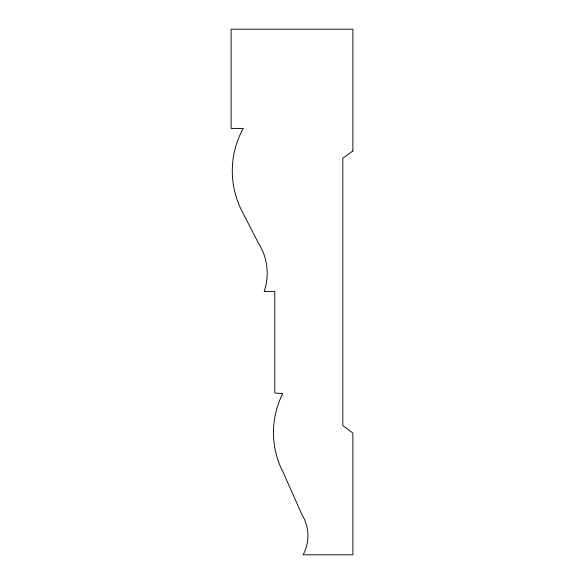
<?xml version="1.0" encoding="UTF-8"?>
<svg xmlns="http://www.w3.org/2000/svg" width="584" height="584" viewBox="0 0 584 584"><rect width="100%" height="100%" fill="white"/><g stroke="black" fill="none" stroke-linecap="round" stroke-linejoin="round"><path stroke-width="0.88" d="M352.875 150.949L342.808 158.176L342.808 425.546L352.875 433.051L352.875 554.8L303.118 554.8A40.347 40.347 0 0 0 301.943 514.643L283.058 472.12A86.293 86.293 0 0 1 282.722 393.645L274.794 392.988L274.794 291.409L264.172 291.409A56.181 56.181 0 0 0 258.325 242.944L241.119 209.444A88.199 88.199 0 0 1 243.229 128.414L231.125 128.414L231.125 29.2L352.875 29.2L352.875 150.949"/></g></svg>
